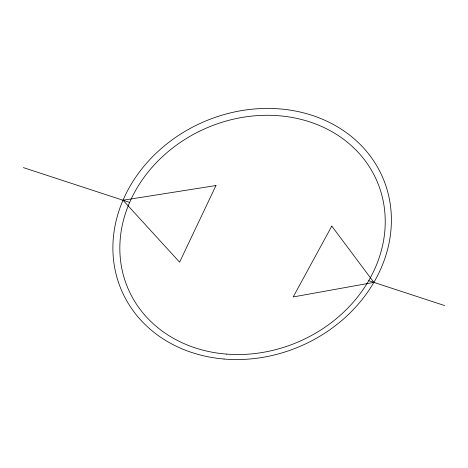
<?xml version="1.0" encoding="UTF-8"?>
<svg xmlns="http://www.w3.org/2000/svg" width="468" height="468" viewBox="0 0 468 468"><rect width="100%" height="100%" fill="white"/><g stroke="black" fill="none" stroke-linecap="round" stroke-linejoin="round"><path stroke-width="0.7" d="M23.4 167.62L129.636 202.41M368.714 280.701L444.6 305.551M215.982 185.533L179.601 262.168L123.002 200.234L215.982 185.533M331.8 226.085L293.202 296.94L373.873 282.391L331.8 226.085M224.055 359.032A142.254 122.16 -23.5 0 0 384.304 181.432A142.254 122.16 -23.5 0 0 148.063 161.507A142.254 122.16 -23.5 0 0 224.055 359.032M226.301 354.083A135.568 116.374 -23.5 0 0 378.308 184.363A135.568 116.374 -23.5 0 0 153.007 166.269A135.568 116.374 -23.5 0 0 226.301 354.083"/></g></svg>
